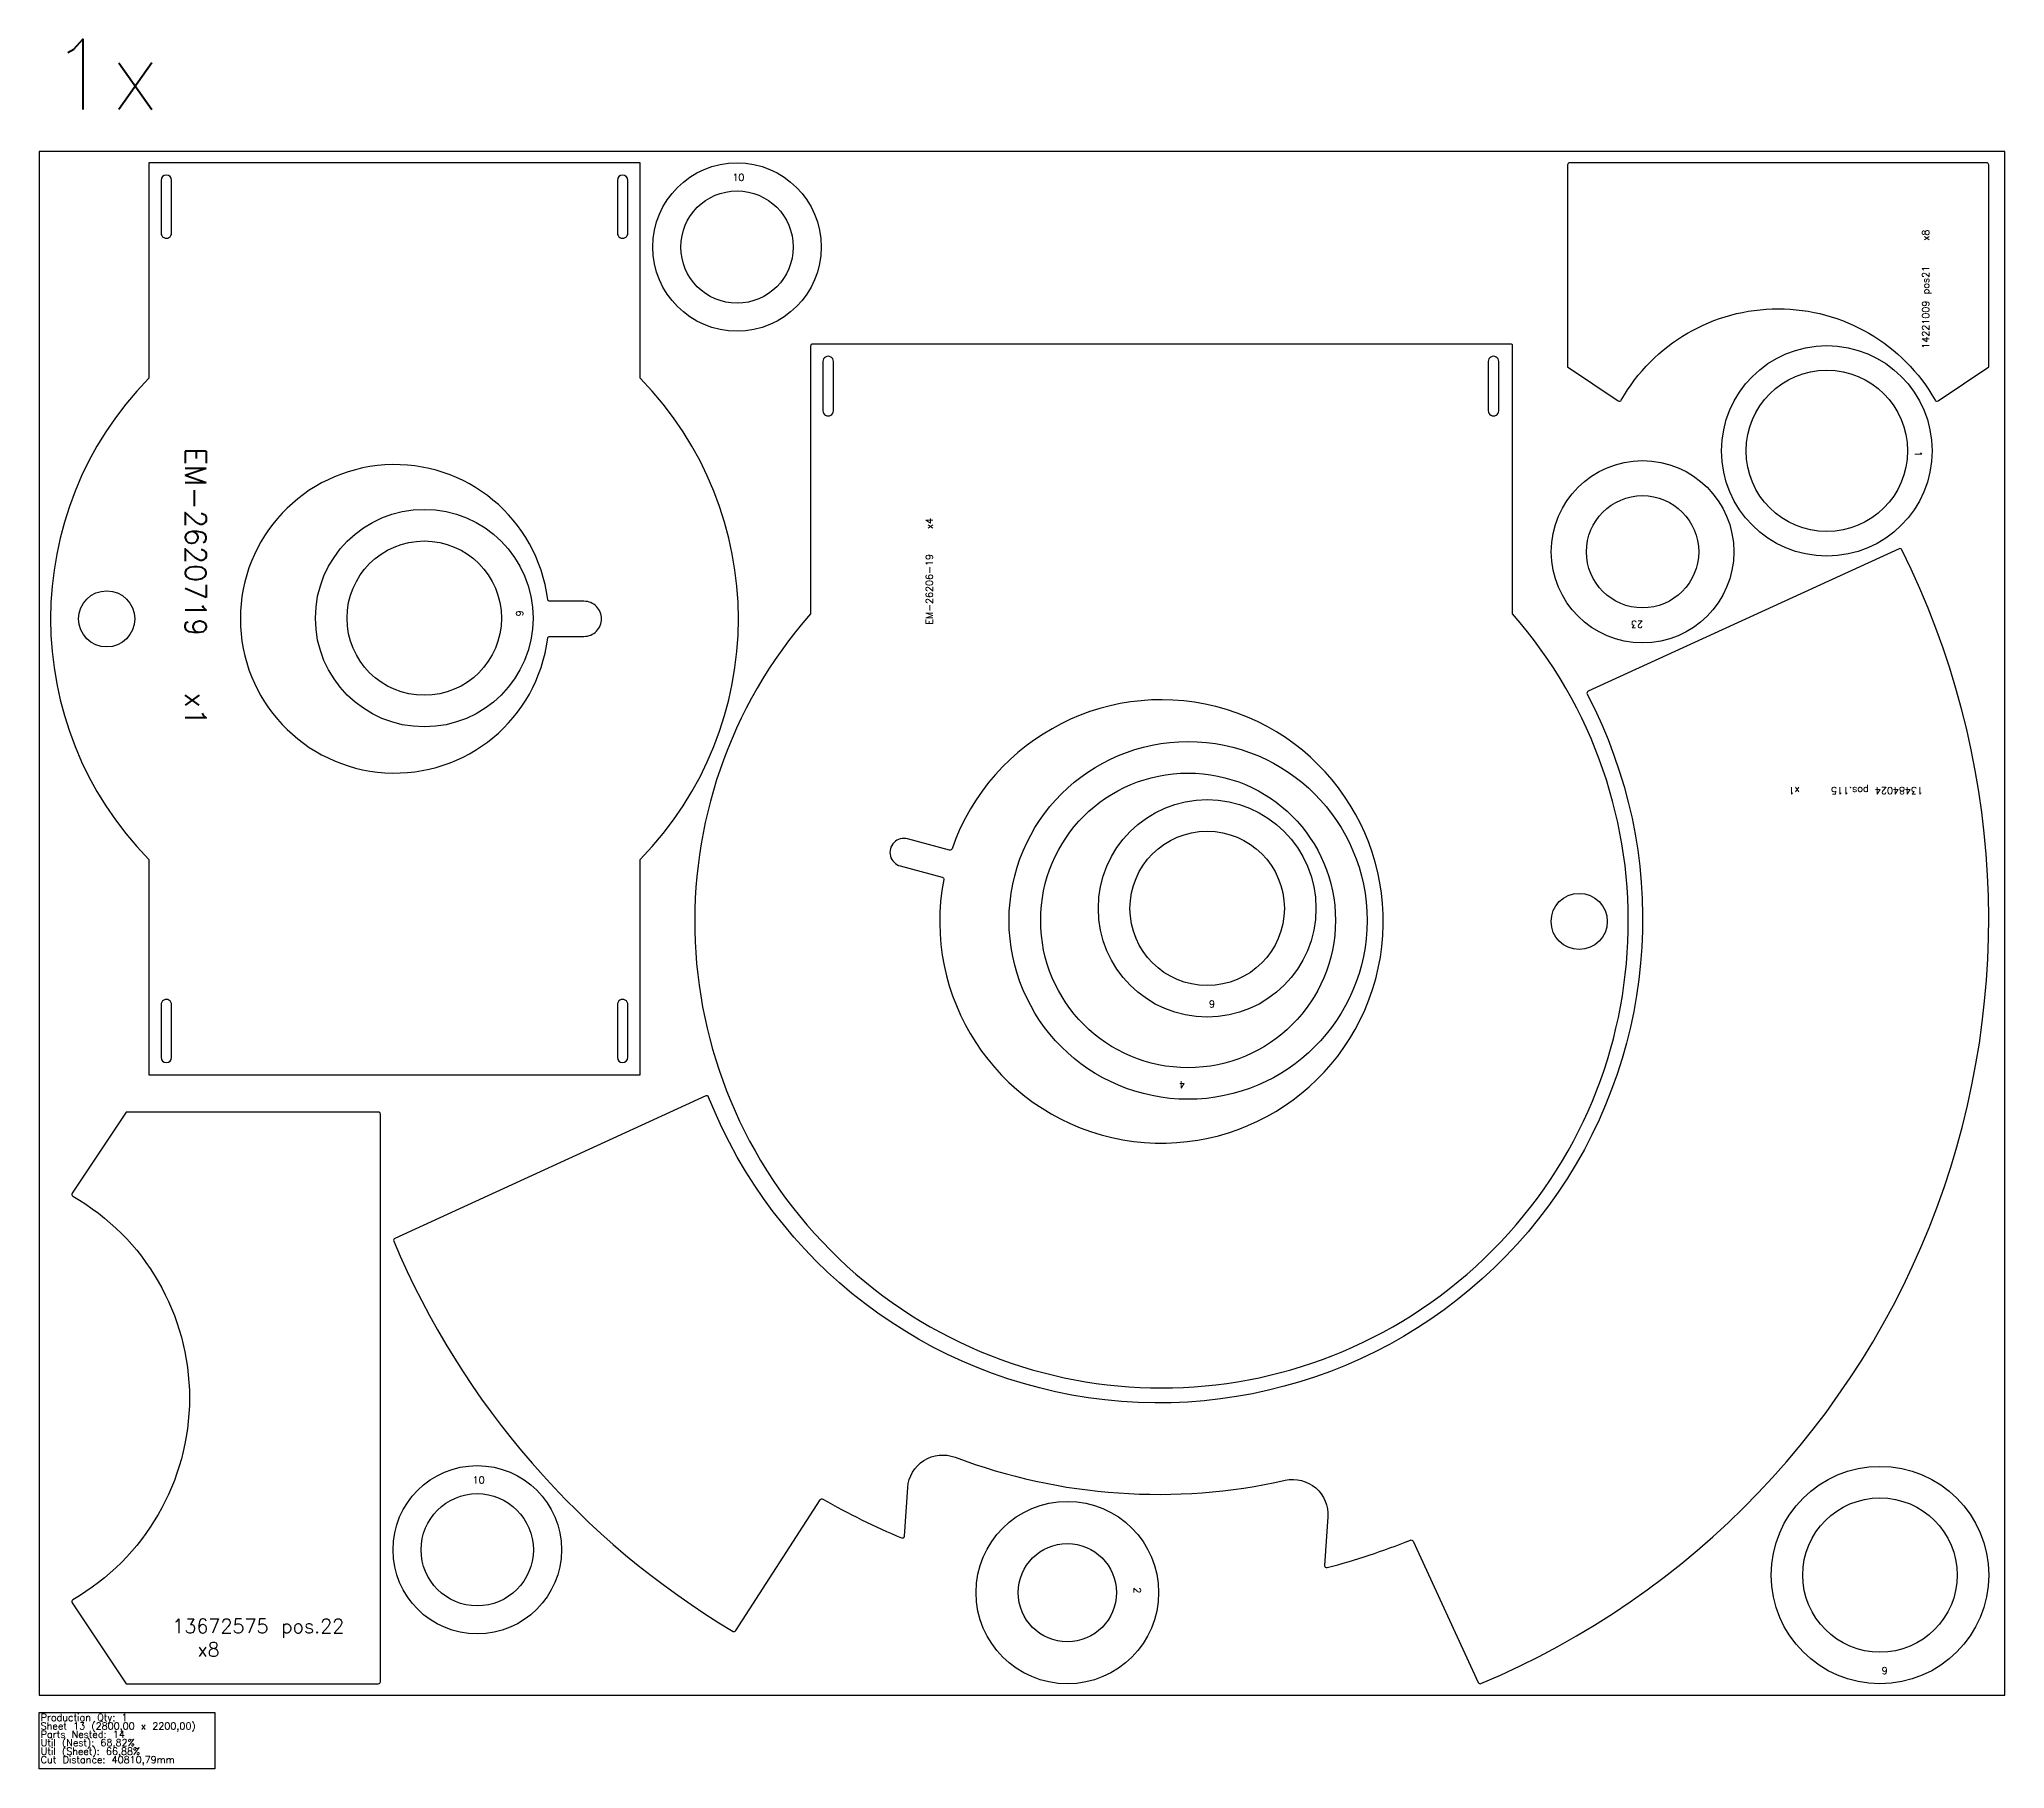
# Model space of a CAD drawing. Header units: millimetres. Extents: x 0 to 68500, y -105 to 2360.
# Drawn here: x 35280 to 38080, y -105 to 2360 of the extents above; entities that cross this region are included whole.
import ezdxf

# ---------------------------------------------------------------- set-up
doc = ezdxf.new("R2010")
doc.units = ezdxf.units.MM
for name, color, linetype in [('--NestedParts--', 7, 'Continuous'), ('sheet', 24, 'Continuous'), ('Stats', 7, 'Continuous'), ('Texto', 7, 'Continuous')]:
    doc.layers.add(name, color=color, linetype=linetype)
doc.styles.get("Standard").update_dxf_attribs({"font": 'txt.shx'})

msp = doc.modelspace()

# ---------------------------------------------------------------- linework, layer by layer
at = {"layer": '--NestedParts--', "color": 7}
for points in [[(35436, 884), (36136, 884), (36136, 1191.1, 0.408248), (36136, 1876.9), (36136, 2184), (35436, 2184), (35436, 1876.9, 0.408248), (35436, 1191.1)], [(38057.3, 2181, 0.414214), (38054.3, 2184), (37460.3, 2184, 0.414214), (37457.3, 2181), (37457.3, 1893), (37529.5, 1844.8, 0.435642), (37533.8, 1845.8, -0.582391), (37980.8, 1845.8, 0.435642), (37985.1, 1844.8), (38057.3, 1893)], [(35468.5, 2084), (35468.5, 2159, 0.999993), (35453.5, 2159), (35453.5, 2084, 1.000058)], [(36103.5, 2084, 1.000058), (36118.5, 2084), (36118.5, 2159, 0.999993), (36103.5, 2159)], [(36378.8, 1541.2, 2.206869), (37378.8, 1541.2), (37378.8, 1923.7, 0.414214), (37376.8, 1925.7), (36381.8, 1925.7, 0.414214), (36378.8, 1922.7)], [(36396.3, 1900.7), (36396.3, 1830.7, 1.000013), (36411.3, 1830.7), (36411.3, 1900.7, 1.000007)], [(37359.3, 1900.7, 1.000012), (37344.3, 1900.7), (37344.3, 1830.7, 1.000016), (37359.3, 1830.7)], [(36004.3, 1561.6, 15.865542), (36004.3, 1506.4, -0.377803), (36007.2, 1509), (36056, 1509, 0.414214), (36081, 1534), (36081, 1534, 0.414214), (36056, 1559), (36007.2, 1559, -0.377803)], [(36233.5, 852.4, 0.429958), (36229.5, 854.1), (35786.5, 650.9, 0.405054), (35784.9, 647, 0.159759), (36268.3, 90.8, 0.404551), (36272.4, 91.8), (36392.4, 278.4, -0.400506), (36396.4, 279.4, 0.032709), (36508.3, 224.1, 0.5126), (36512.5, 226.6), (36517.3, 295.7, -0.5024), (36584.9, 338.9, 0.146773), (37055, 306.1, -0.5024), (37115.8, 253.8), (37111, 184.8, 0.5126), (37114.8, 181.7, 0.032709), (37233.3, 220.9, -0.400506), (37237.1, 219.4), (37330, 17.8, 0.404551), (37333.9, 16.3, 0.432672), (37933.5, 1632.5, 0.405054), (37929.6, 1633.9), (37486.6, 1430.7, 0.429958), (37485.2, 1426.5, -1.054936)], [(36580.3, 1206.3, -0.393232), (36576.7, 1204.4), (36517, 1220.4, 1.00001), (36506.6, 1181.8), (36566.3, 1165.8, -0.393232), (36568.5, 1162.3, 27.703033)], [(35468.5, 984, 1.000043), (35453.5, 984), (35453.5, 909, 0.999946), (35468.5, 909)], [(36103.5, 984), (36103.5, 909, 0.999946), (36118.5, 909), (36118.5, 984, 1.000043)], [(35326.6, 131.5), (35403.9, 16), (35762.9, 16, 0.414214), (35765.9, 19), (35765.9, 828, 0.414214), (35762.9, 831), (35403.9, 831), (35326.6, 715.5, 0.434137), (35327.6, 711.2, -0.578139), (35327.6, 135.8, 0.434137)]]:
    msp.add_lwpolyline(points, format="xyb", close=True, dxfattribs=at)
for centre, radius in [((36274, 2064), 120), ((36274, 2064), 80), ((37826.6, 1773.4), 150), ((37826.6, 1773.4), 115), ((37564.1, 1629.6), 130), ((37564.1, 1629.6), 80), ((35828.4, 1535), 155), ((35828.4, 1535), 110), ((35376, 1534), 40), ((36916.6, 1104.2), 255), ((36916.6, 1104.2), 210), ((36943.8, 1121.3), 155), ((36943.8, 1121.3), 110), ((37473.8, 1102.7), 40), ((35903.9, 207.1), 120), ((37902.3, 171), 155), ((35903.9, 207.1), 80), ((37902.3, 171), 110), ((36744.6, 146), 130), ((36744.6, 146), 70)]:
    msp.add_circle(centre, radius, dxfattribs=at)
at = {"layer": 'sheet', "color": 7}
msp.add_lwpolyline([(35280, 0), (38080, 0), (38080, 2200), (35280, 2200)], close=True, dxfattribs=at)
at = {"layer": 'Stats', "color": 151}
msp.add_lwpolyline([(35280, -25), (35530, -25), (35530, -105), (35280, -105), (35280, -25)], close=True, dxfattribs=at)

# ---------------------------------------------------------------- texts
at = {"insert": (35294.8, 2360.1), "char_height": 100, "attachment_point": 1}
msp.add_mtext_dynamic_manual_height_columns('1x', width=283.974, gutter_width=1, heights=[0], dxfattribs=at)
at = {"layer": 'Stats', "color": 60}
for s, p in [('Production Qty: 1', (35282, -37)), ('Sheet 13 (2800,00 x 2200,00)', (35282, -49)), ('Parts Nested: 14', (35282, -61)), ('Util (Nest): 68,82%', (35282, -73)), ('Util (Sheet): 66,88%', (35282, -85)), ('Cut Distance: 40810,79mm', (35282, -97))]:
    msp.add_text(s, height=10, dxfattribs=at).set_placement(p)
at = {"layer": 'Texto', "color": 3, "attachment_point": 1}
for s, insert, char_height, width in [('10', (36267.4, 2168.5), 10, 25.724), ('10', (35897.4, 311.6), 10, 25.724), ('13672575 pos.22    x8', (35469.5, 108.4), 20, 288.466)]:
    msp.add_mtext(s, dxfattribs=dict(at, insert=insert, char_height=char_height, width=width))
for s, insert, char_height, width, rotation in [('14221009 pos21    x8', (37962.2, 1919), 10, 241.542, 90), ('{\\W8.251078; }EM-2620719   x1', (35517.7, 1778), 30, 500.315, 270), ('1', (37962.1, 1773.4), 10, 25.724, 270), ('EM-26206-19    x4', (36542.9, 1525.6), 10, 269.163, 90), ('6', (35969.5, 1546.1), 10, 25.724, 270), ('23', (37564.9, 1521.2), 10, 25.724, 180), ('13484024 pos.115     x1', (37963.7, 1284.3), 10, 373.149, 180), ('6', (36954.9, 980.2), 10, 25.724, 180), ('4', (36912.4, 865.1), 10, 25.724, 180), ('2', (36849.3, 153.6), 10, 25.724, 270), ('6', (37913.4, 29.9), 10, 25.724, 180)]:
    msp.add_mtext(s, dxfattribs=dict(at, insert=insert, char_height=char_height, width=width, rotation=rotation))

doc.saveas('drawing.dxf')
